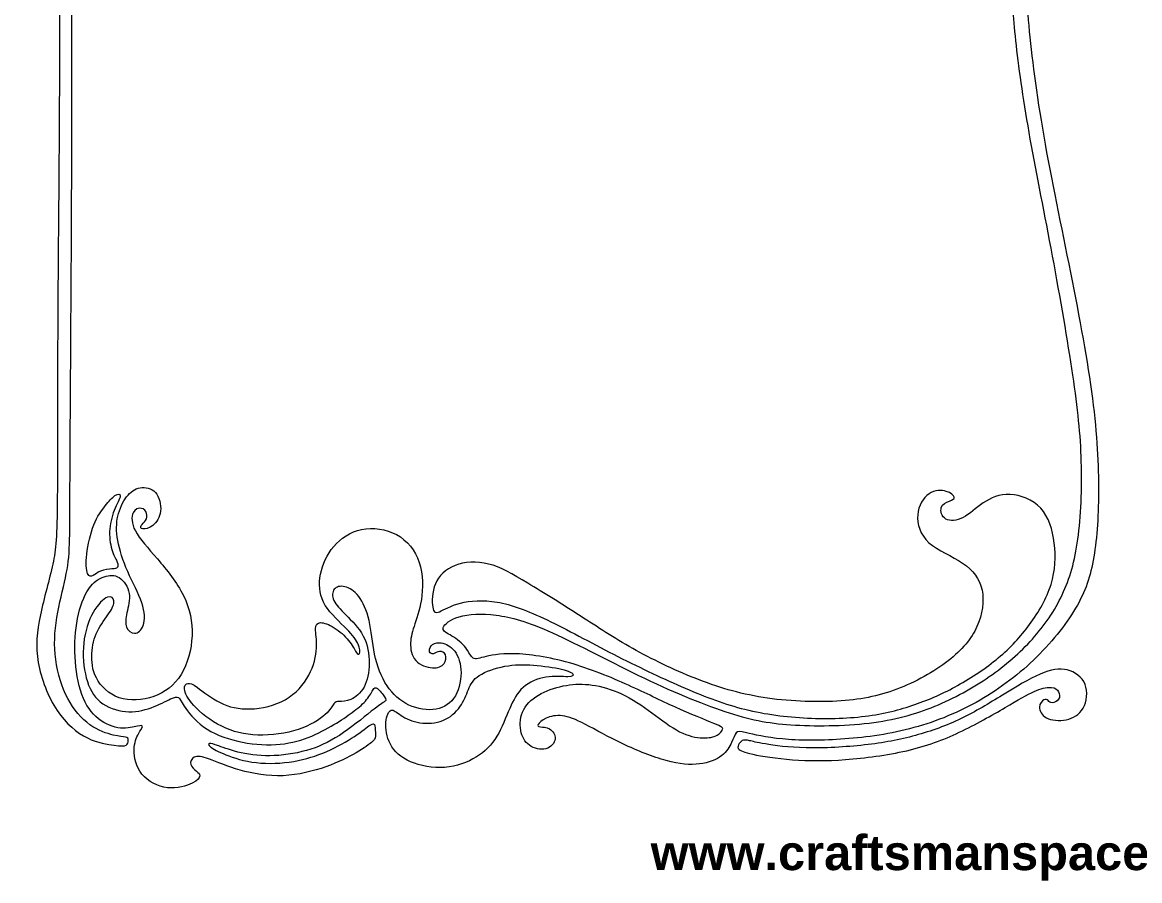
# Model space of a CAD drawing. Header units: millimetres. Extents: x -99 to 91, y -80 to 67.
# Drawn here: x -99.4 to -3.3, y -80.4 to -6.6 of the extents above; entities that cross this region are included whole.
import ezdxf

# ---------------------------------------------------------------- set-up
doc = ezdxf.new("R2010")
doc.units = ezdxf.units.MM
doc.header["$MEASUREMENT"] = 0
doc.layers.add('Layer 1', color=7, linetype='Continuous')

msp = doc.modelspace()

# ---------------------------------------------------------------- linework, layer by layer
at = {"layer": 'Layer 1', "lineweight": 20}
for points, knots in [([(-97.2, 36.878), (-97.321, 41.126), (-97.334, 43.971), (-97.408, 45.823), (-97.408, 45.823), (-97.482, 47.675), (-97.616, 48.534), (-97.979, 49.775), (-97.979, 49.775), (-98.341, 51.017), (-98.931, 52.641), (-99.146, 54.258), (-99.146, 54.258), (-99.361, 55.875), (-99.2, 57.486), (-98.609, 58.875), (-98.609, 58.875), (-98.019, 60.264), (-96.999, 61.431), (-95.845, 62.169), (-95.845, 62.169), (-94.691, 62.907), (-93.402, 63.216), (-92.731, 63.35), (-92.731, 63.35), (-92.06, 63.485), (-92.006, 63.444), (-91.959, 63.31), (-91.959, 63.31), (-91.912, 63.176), (-91.872, 62.948), (-92.013, 62.8), (-92.013, 62.8), (-92.154, 62.652), (-92.476, 62.585), (-93, 62.411), (-93, 62.411), (-93.523, 62.236), (-94.248, 61.955), (-94.992, 61.404), (-94.992, 61.404), (-95.737, 60.854), (-96.502, 60.035), (-96.972, 58.955), (-96.972, 58.955), (-97.442, 57.875), (-97.616, 56.533), (-97.583, 55.338), (-97.583, 55.338), (-97.549, 54.144), (-97.308, 53.097), (-97.059, 52.225), (-97.059, 52.225), (-96.811, 51.352), (-96.556, 50.654), (-96.408, 49.842), (-96.408, 49.842), (-96.261, 49.031), (-96.22, 48.104), (-96.174, 45.816), (-96.174, 45.816), (-96.127, 43.528), (-96.073, 39.878), (-95.898, 33.422), (-95.898, 33.422), (-95.724, 26.967), (-95.429, 17.707), (-95.268, 9.037), (-95.268, 9.037), (-95.107, 0.367), (-95.08, -7.712), (-95.107, -17.006), (-95.107, -17.006), (-95.133, -26.3), (-95.214, -36.808), (-95.248, -42.8), (-95.248, -42.8), (-95.281, -48.793), (-95.268, -50.269), (-95.308, -51.403), (-95.308, -51.403), (-95.348, -52.537), (-95.442, -53.329), (-95.657, -54.329), (-95.657, -54.329), (-95.871, -55.328), (-96.207, -56.536), (-96.402, -57.744), (-96.402, -57.744), (-96.596, -58.952), (-96.65, -60.16), (-96.496, -61.354), (-96.496, -61.354), (-96.341, -62.549), (-95.979, -63.73), (-95.462, -64.703), (-95.462, -64.703), (-94.946, -65.676), (-94.274, -66.441), (-93.563, -66.951), (-93.563, -66.951), (-92.852, -67.461), (-92.1, -67.716), (-91.557, -67.843), (-91.557, -67.843), (-91.013, -67.971), (-90.678, -67.971), (-90.49, -68.018), (-90.49, -68.018), (-90.302, -68.065), (-90.262, -68.159), (-90.255, -68.3), (-90.255, -68.3), (-90.248, -68.44), (-90.275, -68.628), (-90.436, -68.716), (-90.436, -68.716), (-90.597, -68.803), (-90.893, -68.789), (-91.463, -68.722), (-91.463, -68.722), (-92.033, -68.655), (-92.879, -68.534), (-93.771, -68.092), (-93.771, -68.092), (-94.664, -67.649), (-95.603, -66.884), (-96.375, -65.723), (-96.375, -65.723), (-97.146, -64.562), (-97.75, -63.005), (-97.992, -61.603), (-97.992, -61.603), (-98.234, -60.2), (-98.113, -58.952), (-97.811, -57.516), (-97.811, -57.516), (-97.509, -56.08), (-97.026, -54.456), (-96.744, -53.148), (-96.744, -53.148), (-96.462, -51.839), (-96.381, -50.846), (-96.355, -47.39), (-96.355, -47.39), (-96.328, -43.934), (-96.355, -38.016), (-96.308, -30.514), (-96.308, -30.514), (-96.261, -23.012), (-96.14, -13.926), (-96.18, -5.021), (-96.18, -5.021), (-96.22, 3.883), (-96.422, 12.607), (-96.637, 19.794), (-96.637, 19.794), (-96.851, 26.98), (-97.079, 32.63), (-97.2, 36.878)], [0, 0, 0, 0, 0.02439, 0.02439, 0.02439, 0.02439, 0.04878, 0.04878, 0.04878, 0.04878, 0.073171, 0.073171, 0.073171, 0.073171, 0.097561, 0.097561, 0.097561, 0.097561, 0.121951, 0.121951, 0.121951, 0.121951, 0.146341, 0.146341, 0.146341, 0.146341, 0.170732, 0.170732, 0.170732, 0.170732, 0.195122, 0.195122, 0.195122, 0.195122, 0.219512, 0.219512, 0.219512, 0.219512, 0.243902, 0.243902, 0.243902, 0.243902, 0.268293, 0.268293, 0.268293, 0.268293, 0.292683, 0.292683, 0.292683, 0.292683, 0.317073, 0.317073, 0.317073, 0.317073, 0.341463, 0.341463, 0.341463, 0.341463, 0.365854, 0.365854, 0.365854, 0.365854, 0.390244, 0.390244, 0.390244, 0.390244, 0.414634, 0.414634, 0.414634, 0.414634, 0.439024, 0.439024, 0.439024, 0.439024, 0.463415, 0.463415, 0.463415, 0.463415, 0.487805, 0.487805, 0.487805, 0.487805, 0.512195, 0.512195, 0.512195, 0.512195, 0.536585, 0.536585, 0.536585, 0.536585, 0.560976, 0.560976, 0.560976, 0.560976, 0.585366, 0.585366, 0.585366, 0.585366, 0.609756, 0.609756, 0.609756, 0.609756, 0.634146, 0.634146, 0.634146, 0.634146, 0.658537, 0.658537, 0.658537, 0.658537, 0.682927, 0.682927, 0.682927, 0.682927, 0.707317, 0.707317, 0.707317, 0.707317, 0.731707, 0.731707, 0.731707, 0.731707, 0.756098, 0.756098, 0.756098, 0.756098, 0.780488, 0.780488, 0.780488, 0.780488, 0.804878, 0.804878, 0.804878, 0.804878, 0.829268, 0.829268, 0.829268, 0.829268, 0.853659, 0.853659, 0.853659, 0.853659, 0.878049, 0.878049, 0.878049, 0.878049, 0.902439, 0.902439, 0.902439, 0.902439, 0.926829, 0.926829, 0.926829, 0.926829, 0.95122, 0.95122, 0.95122, 0.95122, 1, 1, 1, 1]), ([(-45.257, -65.929), (-46.097, -65.317), (-46.976, -64.726), (-47.854, -64.312), (-47.854, -64.312), (-48.731, -63.898), (-49.607, -63.659), (-50.392, -63.547), (-50.392, -63.547), (-51.177, -63.435), (-51.871, -63.448), (-52.605, -63.572), (-52.605, -63.572), (-53.338, -63.696), (-54.109, -63.931), (-54.769, -64.278), (-54.769, -64.278), (-55.428, -64.626), (-55.975, -65.085), (-56.273, -65.651), (-56.273, -65.651), (-56.572, -66.216), (-56.622, -66.887), (-56.525, -67.439), (-56.525, -67.439), (-56.428, -67.991), (-56.183, -68.424), (-55.779, -68.712), (-55.779, -68.712), (-55.374, -69.001), (-54.811, -69.145), (-54.368, -69.026), (-54.368, -69.026), (-53.925, -68.907), (-53.603, -68.524), (-53.564, -68.169), (-53.564, -68.169), (-53.526, -67.813), (-53.77, -67.484), (-54.049, -67.322), (-54.049, -67.322), (-54.327, -67.159), (-54.64, -67.162), (-54.837, -67.14), (-54.837, -67.14), (-55.035, -67.119), (-55.119, -67.072), (-55.04, -66.934), (-55.04, -66.934), (-54.962, -66.797), (-54.72, -66.568), (-54.351, -66.399), (-54.351, -66.399), (-53.982, -66.229), (-53.485, -66.119), (-52.947, -66.184), (-52.947, -66.184), (-52.408, -66.25), (-51.828, -66.491), (-50.974, -66.931), (-50.974, -66.931), (-50.12, -67.37), (-48.993, -68.008), (-47.751, -68.598), (-47.751, -68.598), (-46.51, -69.189), (-45.154, -69.732), (-44.015, -70.041), (-44.015, -70.041), (-42.876, -70.35), (-41.954, -70.423), (-41.16, -70.325), (-41.16, -70.325), (-40.367, -70.226), (-39.702, -69.954), (-39.254, -69.613), (-39.254, -69.613), (-38.806, -69.273), (-38.575, -68.863), (-38.404, -68.496), (-38.404, -68.496), (-38.233, -68.128), (-38.122, -67.803), (-37.999, -67.65), (-37.999, -67.65), (-37.877, -67.498), (-37.743, -67.518), (-37.136, -67.655), (-37.136, -67.655), (-36.528, -67.793), (-35.448, -68.048), (-34.045, -68.182), (-34.045, -68.182), (-32.643, -68.316), (-30.918, -68.33), (-29.033, -68.206), (-29.033, -68.206), (-27.147, -68.081), (-25.101, -67.82), (-23.111, -67.306), (-23.111, -67.306), (-21.121, -66.793), (-19.189, -66.028), (-17.39, -65.032), (-17.39, -65.032), (-15.592, -64.035), (-13.928, -62.807), (-12.455, -61.398), (-12.455, -61.398), (-10.982, -59.989), (-9.7, -58.398), (-8.845, -56.952), (-8.845, -56.952), (-7.989, -55.506), (-7.56, -54.204), (-7.278, -52.54), (-7.278, -52.54), (-6.996, -50.876), (-6.862, -48.85), (-6.872, -46.514), (-6.872, -46.514), (-6.882, -44.179), (-7.036, -41.535), (-7.476, -38.314), (-7.476, -38.314), (-7.915, -35.093), (-8.64, -31.295), (-9.432, -27.35), (-9.432, -27.35), (-10.224, -23.404), (-11.083, -19.311), (-11.7, -15.687), (-11.7, -15.687), (-12.317, -12.064), (-12.693, -8.91), (-12.915, -6.393), (-12.915, -6.393), (-13.136, -3.877), (-13.203, -1.998), (-13.062, -0.381), (-13.062, -0.381), (-12.921, 1.236), (-12.572, 2.592), (-12.056, 3.571), (-12.056, 3.571), (-11.539, 4.551), (-10.854, 5.155), (-10.204, 5.289), (-10.204, 5.289), (-9.553, 5.423), (-8.935, 5.088), (-8.539, 4.632), (-8.539, 4.632), (-8.144, 4.175), (-7.969, 3.598), (-7.956, 3.008), (-7.956, 3.008), (-7.942, 2.417), (-8.09, 1.813), (-8.331, 1.384), (-8.331, 1.384), (-8.573, 0.954), (-8.909, 0.699), (-9.244, 0.652), (-9.244, 0.652), (-9.579, 0.605), (-9.915, 0.767), (-10.204, 0.941), (-10.204, 0.941), (-10.492, 1.115), (-10.734, 1.303), (-11.069, 1.29), (-11.069, 1.29), (-11.405, 1.276), (-11.834, 1.062), (-12.089, 0.793), (-12.089, 0.793), (-12.344, 0.525), (-12.425, 0.203), (-12.304, 0.015), (-12.304, 0.015), (-12.183, -0.173), (-11.861, -0.227), (-11.64, -0.415), (-11.64, -0.415), (-11.418, -0.602), (-11.297, -0.925), (-11.271, -1.481), (-11.271, -1.481), (-11.244, -2.038), (-11.311, -2.83), (-11.049, -3.689), (-11.049, -3.689), (-10.787, -4.548), (-10.197, -5.474), (-9.445, -5.796), (-9.445, -5.796), (-8.694, -6.118), (-7.781, -5.836), (-7.023, -5.051), (-7.023, -5.051), (-6.265, -4.266), (-5.661, -2.978), (-5.453, -1.334), (-5.453, -1.334), (-5.245, 0.31), (-5.433, 2.31), (-5.969, 3.759), (-5.969, 3.759), (-6.506, 5.209), (-7.392, 6.108), (-8.284, 6.524), (-8.284, 6.524), (-9.177, 6.94), (-10.076, 6.873), (-10.841, 6.497), (-10.841, 6.497), (-11.606, 6.121), (-12.237, 5.437), (-12.747, 4.564), (-12.747, 4.564), (-13.257, 3.692), (-13.646, 2.632), (-13.901, 1.364), (-13.901, 1.364), (-14.156, 0.095), (-14.277, -1.381), (-14.29, -2.911), (-14.29, -2.911), (-14.304, -4.441), (-14.21, -6.024), (-13.975, -8.172), (-13.975, -8.172), (-13.74, -10.319), (-13.364, -13.03), (-12.834, -16.063), (-12.834, -16.063), (-12.304, -19.096), (-11.619, -22.451), (-10.948, -26.014), (-10.948, -26.014), (-10.277, -29.578), (-9.62, -33.349), (-9.164, -36.348), (-9.164, -36.348), (-8.707, -39.348), (-8.452, -41.576), (-8.365, -43.904), (-8.365, -43.904), (-8.278, -46.233), (-8.358, -48.662), (-8.6, -50.635), (-8.6, -50.635), (-8.841, -52.607), (-9.244, -54.124), (-9.868, -55.52), (-9.868, -55.52), (-10.492, -56.915), (-11.338, -58.19), (-12.364, -59.371), (-12.364, -59.371), (-13.391, -60.552), (-14.599, -61.64), (-15.995, -62.633), (-15.995, -62.633), (-17.39, -63.626), (-18.974, -64.525), (-20.638, -65.236), (-20.638, -65.236), (-22.302, -65.947), (-24.047, -66.471), (-26.187, -66.759), (-26.187, -66.759), (-28.328, -67.048), (-30.865, -67.102), (-32.925, -66.988), (-32.925, -66.988), (-34.985, -66.874), (-36.568, -66.592), (-38.608, -65.941), (-38.608, -65.941), (-40.648, -65.29), (-43.145, -64.27), (-45.882, -62.961), (-45.882, -62.961), (-48.62, -61.653), (-51.6, -60.056), (-53.787, -59.069), (-53.787, -59.069), (-55.975, -58.083), (-57.37, -57.707), (-58.632, -57.546), (-58.632, -57.546), (-59.893, -57.385), (-61.021, -57.439), (-61.819, -57.674), (-61.819, -57.674), (-62.618, -57.909), (-63.088, -58.325), (-63.181, -58.6), (-63.181, -58.6), (-63.275, -58.875), (-62.994, -59.009), (-62.598, -59.244), (-62.598, -59.244), (-62.202, -59.479), (-61.692, -59.814), (-61.363, -60.197), (-61.363, -60.197), (-61.034, -60.579), (-60.887, -61.009), (-60.685, -61.183), (-60.685, -61.183), (-60.484, -61.358), (-60.229, -61.277), (-59.706, -61.143), (-59.706, -61.143), (-59.182, -61.009), (-58.39, -60.821), (-57.122, -60.854), (-57.122, -60.854), (-55.854, -60.888), (-54.109, -61.143), (-52.344, -61.639), (-52.344, -61.639), (-50.58, -62.136), (-48.795, -62.874), (-47.278, -63.559), (-47.278, -63.559), (-45.762, -64.243), (-44.513, -64.874), (-43.232, -65.451), (-43.232, -65.451), (-41.95, -66.028), (-40.635, -66.551), (-39.932, -66.845), (-39.932, -66.845), (-39.229, -67.139), (-39.138, -67.202), (-39.174, -67.342), (-39.174, -67.342), (-39.209, -67.481), (-39.37, -67.696), (-39.655, -67.853), (-39.655, -67.853), (-39.94, -68.011), (-40.35, -68.112), (-40.897, -68.095), (-40.897, -68.095), (-41.443, -68.078), (-42.128, -67.944), (-42.871, -67.56), (-42.871, -67.56), (-43.614, -67.176), (-44.416, -66.541), (-45.257, -65.929)], [0, 0, 0, 0, 0.011111, 0.011111, 0.011111, 0.011111, 0.022222, 0.022222, 0.022222, 0.022222, 0.033333, 0.033333, 0.033333, 0.033333, 0.044444, 0.044444, 0.044444, 0.044444, 0.055556, 0.055556, 0.055556, 0.055556, 0.066667, 0.066667, 0.066667, 0.066667, 0.077778, 0.077778, 0.077778, 0.077778, 0.088889, 0.088889, 0.088889, 0.088889, 0.1, 0.1, 0.1, 0.1, 0.111111, 0.111111, 0.111111, 0.111111, 0.122222, 0.122222, 0.122222, 0.122222, 0.133333, 0.133333, 0.133333, 0.133333, 0.144444, 0.144444, 0.144444, 0.144444, 0.155556, 0.155556, 0.155556, 0.155556, 0.166667, 0.166667, 0.166667, 0.166667, 0.177778, 0.177778, 0.177778, 0.177778, 0.188889, 0.188889, 0.188889, 0.188889, 0.2, 0.2, 0.2, 0.2, 0.211111, 0.211111, 0.211111, 0.211111, 0.222222, 0.222222, 0.222222, 0.222222, 0.233333, 0.233333, 0.233333, 0.233333, 0.244444, 0.244444, 0.244444, 0.244444, 0.255556, 0.255556, 0.255556, 0.255556, 0.266667, 0.266667, 0.266667, 0.266667, 0.277778, 0.277778, 0.277778, 0.277778, 0.288889, 0.288889, 0.288889, 0.288889, 0.3, 0.3, 0.3, 0.3, 0.311111, 0.311111, 0.311111, 0.311111, 0.322222, 0.322222, 0.322222, 0.322222, 0.333333, 0.333333, 0.333333, 0.333333, 0.344444, 0.344444, 0.344444, 0.344444, 0.355556, 0.355556, 0.355556, 0.355556, 0.366667, 0.366667, 0.366667, 0.366667, 0.377778, 0.377778, 0.377778, 0.377778, 0.388889, 0.388889, 0.388889, 0.388889, 0.4, 0.4, 0.4, 0.4, 0.411111, 0.411111, 0.411111, 0.411111, 0.422222, 0.422222, 0.422222, 0.422222, 0.433333, 0.433333, 0.433333, 0.433333, 0.444444, 0.444444, 0.444444, 0.444444, 0.455556, 0.455556, 0.455556, 0.455556, 0.466667, 0.466667, 0.466667, 0.466667, 0.477778, 0.477778, 0.477778, 0.477778, 0.488889, 0.488889, 0.488889, 0.488889, 0.5, 0.5, 0.5, 0.5, 0.511111, 0.511111, 0.511111, 0.511111, 0.522222, 0.522222, 0.522222, 0.522222, 0.533333, 0.533333, 0.533333, 0.533333, 0.544444, 0.544444, 0.544444, 0.544444, 0.555556, 0.555556, 0.555556, 0.555556, 0.566667, 0.566667, 0.566667, 0.566667, 0.577778, 0.577778, 0.577778, 0.577778, 0.588889, 0.588889, 0.588889, 0.588889, 0.6, 0.6, 0.6, 0.6, 0.611111, 0.611111, 0.611111, 0.611111, 0.622222, 0.622222, 0.622222, 0.622222, 0.633333, 0.633333, 0.633333, 0.633333, 0.644444, 0.644444, 0.644444, 0.644444, 0.655556, 0.655556, 0.655556, 0.655556, 0.666667, 0.666667, 0.666667, 0.666667, 0.677778, 0.677778, 0.677778, 0.677778, 0.688889, 0.688889, 0.688889, 0.688889, 0.7, 0.7, 0.7, 0.7, 0.711111, 0.711111, 0.711111, 0.711111, 0.722222, 0.722222, 0.722222, 0.722222, 0.733333, 0.733333, 0.733333, 0.733333, 0.744444, 0.744444, 0.744444, 0.744444, 0.755556, 0.755556, 0.755556, 0.755556, 0.766667, 0.766667, 0.766667, 0.766667, 0.777778, 0.777778, 0.777778, 0.777778, 0.788889, 0.788889, 0.788889, 0.788889, 0.8, 0.8, 0.8, 0.8, 0.811111, 0.811111, 0.811111, 0.811111, 0.822222, 0.822222, 0.822222, 0.822222, 0.833333, 0.833333, 0.833333, 0.833333, 0.844444, 0.844444, 0.844444, 0.844444, 0.855556, 0.855556, 0.855556, 0.855556, 0.866667, 0.866667, 0.866667, 0.866667, 0.877778, 0.877778, 0.877778, 0.877778, 0.888889, 0.888889, 0.888889, 0.888889, 0.9, 0.9, 0.9, 0.9, 0.911111, 0.911111, 0.911111, 0.911111, 0.922222, 0.922222, 0.922222, 0.922222, 0.933333, 0.933333, 0.933333, 0.933333, 0.944444, 0.944444, 0.944444, 0.944444, 0.955556, 0.955556, 0.955556, 0.955556, 0.966667, 0.966667, 0.966667, 0.966667, 0.977778, 0.977778, 0.977778, 0.977778, 1, 1, 1, 1]), ([(-72.587, -66.95), (-73.211, -67.326), (-73.956, -67.729), (-74.791, -68.048), (-74.791, -68.048), (-75.626, -68.366), (-76.552, -68.601), (-77.586, -68.665), (-77.586, -68.665), (-78.619, -68.729), (-79.76, -68.621), (-80.854, -68.366), (-80.854, -68.366), (-81.948, -68.111), (-82.994, -67.709), (-83.79, -67.138), (-83.79, -67.138), (-84.585, -66.568), (-85.128, -65.83), (-85.44, -65.363), (-85.44, -65.363), (-85.752, -64.897), (-85.833, -64.702), (-85.954, -64.619), (-85.954, -64.619), (-86.074, -64.535), (-86.236, -64.562), (-86.621, -64.739), (-86.621, -64.739), (-87.007, -64.917), (-87.618, -65.246), (-88.296, -65.491), (-88.296, -65.491), (-88.973, -65.736), (-89.718, -65.897), (-90.493, -65.83), (-90.493, -65.83), (-91.268, -65.763), (-92.074, -65.467), (-92.664, -64.978), (-92.664, -64.978), (-93.255, -64.488), (-93.63, -63.803), (-93.865, -62.921), (-93.865, -62.921), (-94.1, -62.039), (-94.194, -60.958), (-94.087, -59.948), (-94.087, -59.948), (-93.979, -58.938), (-93.671, -57.999), (-93.271, -57.298), (-93.271, -57.298), (-92.872, -56.596), (-92.382, -56.133), (-92.043, -55.999), (-92.043, -55.999), (-91.705, -55.865), (-91.517, -56.06), (-91.493, -56.321), (-91.493, -56.321), (-91.47, -56.583), (-91.61, -56.912), (-91.899, -57.348), (-91.899, -57.348), (-92.188, -57.784), (-92.624, -58.328), (-92.912, -58.918), (-92.912, -58.918), (-93.201, -59.509), (-93.342, -60.146), (-93.382, -60.827), (-93.382, -60.827), (-93.422, -61.508), (-93.362, -62.233), (-92.993, -62.938), (-92.993, -62.938), (-92.624, -63.642), (-91.946, -64.327), (-91.047, -64.635), (-91.047, -64.635), (-90.148, -64.944), (-89.027, -64.877), (-88.061, -64.531), (-88.061, -64.531), (-87.095, -64.186), (-86.282, -63.562), (-85.715, -62.639), (-85.715, -62.639), (-85.148, -61.716), (-84.826, -60.495), (-84.779, -59.311), (-84.779, -59.311), (-84.732, -58.126), (-84.961, -56.979), (-85.514, -55.858), (-85.514, -55.858), (-86.068, -54.738), (-86.947, -53.644), (-87.752, -52.704), (-87.752, -52.704), (-88.557, -51.765), (-89.289, -50.98), (-89.648, -50.305), (-89.648, -50.305), (-90.007, -49.631), (-89.993, -49.067), (-89.832, -48.739), (-89.832, -48.739), (-89.671, -48.41), (-89.363, -48.316), (-89.131, -48.359), (-89.131, -48.359), (-88.9, -48.403), (-88.745, -48.584), (-88.685, -48.789), (-88.685, -48.789), (-88.624, -48.993), (-88.658, -49.222), (-88.769, -49.399), (-88.769, -49.399), (-88.879, -49.577), (-89.067, -49.705), (-89.148, -49.836), (-89.148, -49.836), (-89.228, -49.967), (-89.201, -50.101), (-89.01, -50.131), (-89.01, -50.131), (-88.819, -50.161), (-88.463, -50.087), (-88.145, -49.832), (-88.145, -49.832), (-87.826, -49.577), (-87.544, -49.141), (-87.484, -48.591), (-87.484, -48.591), (-87.423, -48.041), (-87.584, -47.376), (-87.927, -46.994), (-87.927, -46.994), (-88.269, -46.611), (-88.792, -46.511), (-89.242, -46.595), (-89.242, -46.595), (-89.691, -46.678), (-90.067, -46.947), (-90.396, -47.376), (-90.396, -47.376), (-90.725, -47.806), (-91.007, -48.396), (-91.151, -49.024), (-91.151, -49.024), (-91.295, -49.651), (-91.302, -50.316), (-91.158, -51.117), (-91.158, -51.117), (-91.013, -51.919), (-90.718, -52.859), (-90.305, -53.795), (-90.305, -53.795), (-89.893, -54.731), (-89.363, -55.664), (-89.094, -56.472), (-89.094, -56.472), (-88.826, -57.281), (-88.819, -57.965), (-88.97, -58.418), (-88.97, -58.418), (-89.121, -58.871), (-89.43, -59.093), (-89.722, -59.096), (-89.722, -59.096), (-90.013, -59.099), (-90.289, -58.885), (-90.406, -58.569), (-90.406, -58.569), (-90.523, -58.254), (-90.483, -57.838), (-90.376, -57.331), (-90.376, -57.331), (-90.268, -56.825), (-90.094, -56.227), (-90.188, -55.664), (-90.188, -55.664), (-90.282, -55.1), (-90.644, -54.57), (-91.043, -54.315), (-91.043, -54.315), (-91.443, -54.06), (-91.879, -54.08), (-92.332, -54.234), (-92.332, -54.234), (-92.785, -54.389), (-93.255, -54.677), (-93.661, -55.284), (-93.661, -55.284), (-94.067, -55.892), (-94.409, -56.818), (-94.613, -57.838), (-94.613, -57.838), (-94.818, -58.858), (-94.885, -59.972), (-94.828, -61.112), (-94.828, -61.112), (-94.771, -62.253), (-94.59, -63.421), (-94.251, -64.35), (-94.251, -64.35), (-93.912, -65.28), (-93.416, -65.971), (-92.822, -66.447), (-92.822, -66.447), (-92.228, -66.924), (-91.537, -67.185), (-90.926, -67.239), (-90.926, -67.239), (-90.315, -67.293), (-89.785, -67.138), (-89.463, -67.071), (-89.463, -67.071), (-89.141, -67.004), (-89.027, -67.024), (-89.044, -67.128), (-89.044, -67.128), (-89.061, -67.232), (-89.208, -67.42), (-89.379, -67.736), (-89.379, -67.736), (-89.55, -68.051), (-89.745, -68.494), (-89.755, -69.125), (-89.755, -69.125), (-89.765, -69.755), (-89.591, -70.574), (-89.081, -71.205), (-89.081, -71.205), (-88.571, -71.836), (-87.725, -72.278), (-86.893, -72.372), (-86.893, -72.372), (-86.061, -72.466), (-85.242, -72.211), (-84.759, -71.973), (-84.759, -71.973), (-84.276, -71.735), (-84.128, -71.513), (-84.112, -71.352), (-84.112, -71.352), (-84.095, -71.191), (-84.209, -71.091), (-84.39, -70.946), (-84.39, -70.946), (-84.571, -70.802), (-84.82, -70.614), (-84.887, -70.379), (-84.887, -70.379), (-84.954, -70.145), (-84.84, -69.863), (-84.585, -69.745), (-84.585, -69.745), (-84.33, -69.628), (-83.934, -69.675), (-83.29, -69.903), (-83.29, -69.903), (-82.645, -70.131), (-81.753, -70.54), (-80.653, -70.856), (-80.653, -70.856), (-79.552, -71.171), (-78.243, -71.393), (-76.942, -71.336), (-76.942, -71.336), (-75.64, -71.279), (-74.345, -70.943), (-73.275, -70.564), (-73.275, -70.564), (-72.204, -70.185), (-71.359, -69.762), (-70.681, -69.37), (-70.681, -69.37), (-70.003, -68.977), (-69.493, -68.615), (-69.245, -68.376), (-69.245, -68.376), (-68.997, -68.138), (-69.01, -68.024), (-69.017, -67.803), (-69.017, -67.803), (-69.023, -67.581), (-69.023, -67.252), (-69.067, -67.061), (-69.067, -67.061), (-69.111, -66.87), (-69.198, -66.816), (-69.463, -66.981), (-69.463, -66.981), (-69.728, -67.145), (-70.171, -67.528), (-70.818, -67.957), (-70.818, -67.957), (-71.466, -68.386), (-72.318, -68.863), (-73.201, -69.249), (-73.201, -69.249), (-74.083, -69.635), (-74.996, -69.93), (-76.029, -70.104), (-76.029, -70.104), (-77.062, -70.279), (-78.217, -70.333), (-79.25, -70.215), (-79.25, -70.215), (-80.283, -70.098), (-81.196, -69.809), (-81.867, -69.541), (-81.867, -69.541), (-82.538, -69.272), (-82.968, -69.024), (-83.182, -68.849), (-83.182, -68.849), (-83.397, -68.675), (-83.397, -68.574), (-83.28, -68.561), (-83.28, -68.561), (-83.162, -68.547), (-82.927, -68.621), (-82.478, -68.782), (-82.478, -68.782), (-82.028, -68.943), (-81.364, -69.192), (-80.545, -69.37), (-80.545, -69.37), (-79.726, -69.547), (-78.753, -69.655), (-77.71, -69.611), (-77.71, -69.611), (-76.667, -69.568), (-75.553, -69.373), (-74.566, -69.054), (-74.566, -69.054), (-73.58, -68.735), (-72.721, -68.293), (-71.761, -67.632), (-71.761, -67.632), (-70.802, -66.971), (-69.741, -66.091), (-69.114, -65.605), (-69.114, -65.605), (-68.487, -65.119), (-68.292, -65.024), (-68.191, -64.941), (-68.191, -64.941), (-68.091, -64.857), (-68.084, -64.783), (-68.228, -64.565), (-68.228, -64.565), (-68.372, -64.347), (-68.668, -63.984), (-68.849, -63.84), (-68.849, -63.84), (-69.03, -63.696), (-69.097, -63.77), (-69.235, -63.991), (-69.235, -63.991), (-69.372, -64.213), (-69.58, -64.582), (-69.879, -64.921), (-69.879, -64.921), (-70.178, -65.259), (-70.567, -65.568), (-71.013, -65.897), (-71.013, -65.897), (-71.459, -66.226), (-71.963, -66.575), (-72.587, -66.95)], [0, 0, 0, 0, 0.010526, 0.010526, 0.010526, 0.010526, 0.021053, 0.021053, 0.021053, 0.021053, 0.031579, 0.031579, 0.031579, 0.031579, 0.042105, 0.042105, 0.042105, 0.042105, 0.052632, 0.052632, 0.052632, 0.052632, 0.063158, 0.063158, 0.063158, 0.063158, 0.073684, 0.073684, 0.073684, 0.073684, 0.084211, 0.084211, 0.084211, 0.084211, 0.094737, 0.094737, 0.094737, 0.094737, 0.105263, 0.105263, 0.105263, 0.105263, 0.115789, 0.115789, 0.115789, 0.115789, 0.126316, 0.126316, 0.126316, 0.126316, 0.136842, 0.136842, 0.136842, 0.136842, 0.147368, 0.147368, 0.147368, 0.147368, 0.157895, 0.157895, 0.157895, 0.157895, 0.168421, 0.168421, 0.168421, 0.168421, 0.178947, 0.178947, 0.178947, 0.178947, 0.189474, 0.189474, 0.189474, 0.189474, 0.2, 0.2, 0.2, 0.2, 0.210526, 0.210526, 0.210526, 0.210526, 0.221053, 0.221053, 0.221053, 0.221053, 0.231579, 0.231579, 0.231579, 0.231579, 0.242105, 0.242105, 0.242105, 0.242105, 0.252632, 0.252632, 0.252632, 0.252632, 0.263158, 0.263158, 0.263158, 0.263158, 0.273684, 0.273684, 0.273684, 0.273684, 0.284211, 0.284211, 0.284211, 0.284211, 0.294737, 0.294737, 0.294737, 0.294737, 0.305263, 0.305263, 0.305263, 0.305263, 0.315789, 0.315789, 0.315789, 0.315789, 0.326316, 0.326316, 0.326316, 0.326316, 0.336842, 0.336842, 0.336842, 0.336842, 0.347368, 0.347368, 0.347368, 0.347368, 0.357895, 0.357895, 0.357895, 0.357895, 0.368421, 0.368421, 0.368421, 0.368421, 0.378947, 0.378947, 0.378947, 0.378947, 0.389474, 0.389474, 0.389474, 0.389474, 0.4, 0.4, 0.4, 0.4, 0.410526, 0.410526, 0.410526, 0.410526, 0.421053, 0.421053, 0.421053, 0.421053, 0.431579, 0.431579, 0.431579, 0.431579, 0.442105, 0.442105, 0.442105, 0.442105, 0.452632, 0.452632, 0.452632, 0.452632, 0.463158, 0.463158, 0.463158, 0.463158, 0.473684, 0.473684, 0.473684, 0.473684, 0.484211, 0.484211, 0.484211, 0.484211, 0.494737, 0.494737, 0.494737, 0.494737, 0.505263, 0.505263, 0.505263, 0.505263, 0.515789, 0.515789, 0.515789, 0.515789, 0.526316, 0.526316, 0.526316, 0.526316, 0.536842, 0.536842, 0.536842, 0.536842, 0.547368, 0.547368, 0.547368, 0.547368, 0.557895, 0.557895, 0.557895, 0.557895, 0.568421, 0.568421, 0.568421, 0.568421, 0.578947, 0.578947, 0.578947, 0.578947, 0.589474, 0.589474, 0.589474, 0.589474, 0.6, 0.6, 0.6, 0.6, 0.610526, 0.610526, 0.610526, 0.610526, 0.621053, 0.621053, 0.621053, 0.621053, 0.631579, 0.631579, 0.631579, 0.631579, 0.642105, 0.642105, 0.642105, 0.642105, 0.652632, 0.652632, 0.652632, 0.652632, 0.663158, 0.663158, 0.663158, 0.663158, 0.673684, 0.673684, 0.673684, 0.673684, 0.684211, 0.684211, 0.684211, 0.684211, 0.694737, 0.694737, 0.694737, 0.694737, 0.705263, 0.705263, 0.705263, 0.705263, 0.715789, 0.715789, 0.715789, 0.715789, 0.726316, 0.726316, 0.726316, 0.726316, 0.736842, 0.736842, 0.736842, 0.736842, 0.747368, 0.747368, 0.747368, 0.747368, 0.757895, 0.757895, 0.757895, 0.757895, 0.768421, 0.768421, 0.768421, 0.768421, 0.778947, 0.778947, 0.778947, 0.778947, 0.789474, 0.789474, 0.789474, 0.789474, 0.8, 0.8, 0.8, 0.8, 0.810526, 0.810526, 0.810526, 0.810526, 0.821053, 0.821053, 0.821053, 0.821053, 0.831579, 0.831579, 0.831579, 0.831579, 0.842105, 0.842105, 0.842105, 0.842105, 0.852632, 0.852632, 0.852632, 0.852632, 0.863158, 0.863158, 0.863158, 0.863158, 0.873684, 0.873684, 0.873684, 0.873684, 0.884211, 0.884211, 0.884211, 0.884211, 0.894737, 0.894737, 0.894737, 0.894737, 0.905263, 0.905263, 0.905263, 0.905263, 0.915789, 0.915789, 0.915789, 0.915789, 0.926316, 0.926316, 0.926316, 0.926316, 0.936842, 0.936842, 0.936842, 0.936842, 0.947368, 0.947368, 0.947368, 0.947368, 0.957895, 0.957895, 0.957895, 0.957895, 0.968421, 0.968421, 0.968421, 0.968421, 0.978947, 0.978947, 0.978947, 0.978947, 1, 1, 1, 1]), ([(-46.908, -60.401), (-45.283, -61.314), (-43.404, -62.227), (-41.532, -62.968), (-41.532, -62.968), (-39.659, -63.71), (-37.794, -64.28), (-35.707, -64.612), (-35.707, -64.612), (-33.62, -64.944), (-31.312, -65.038), (-29.362, -64.931), (-29.362, -64.931), (-27.413, -64.823), (-25.823, -64.515), (-24.219, -63.908), (-24.219, -63.908), (-22.615, -63.3), (-20.998, -62.394), (-19.793, -61.462), (-19.793, -61.462), (-18.589, -60.529), (-17.797, -59.569), (-17.321, -58.519), (-17.321, -58.519), (-16.844, -57.469), (-16.683, -56.328), (-16.884, -55.379), (-16.884, -55.379), (-17.086, -54.429), (-17.649, -53.671), (-18.549, -53.064), (-18.549, -53.064), (-19.448, -52.456), (-20.683, -52), (-21.441, -51.312), (-21.441, -51.312), (-22.199, -50.624), (-22.481, -49.705), (-22.414, -48.91), (-22.414, -48.91), (-22.347, -48.115), (-21.931, -47.444), (-21.434, -47.112), (-21.434, -47.112), (-20.938, -46.779), (-20.36, -46.786), (-19.951, -46.904), (-19.951, -46.904), (-19.542, -47.021), (-19.3, -47.249), (-19.273, -47.4), (-19.273, -47.4), (-19.247, -47.551), (-19.434, -47.625), (-19.693, -47.736), (-19.693, -47.736), (-19.951, -47.846), (-20.28, -47.994), (-20.381, -48.299), (-20.381, -48.299), (-20.481, -48.605), (-20.354, -49.068), (-19.998, -49.276), (-19.998, -49.276), (-19.642, -49.484), (-19.059, -49.437), (-18.505, -49.145), (-18.505, -49.145), (-17.951, -48.853), (-17.428, -48.316), (-16.784, -47.887), (-16.784, -47.887), (-16.14, -47.457), (-15.375, -47.135), (-14.472, -47.172), (-14.472, -47.172), (-13.57, -47.209), (-12.529, -47.605), (-11.842, -48.35), (-11.842, -48.35), (-11.154, -49.094), (-10.818, -50.188), (-10.674, -51.339), (-10.674, -51.339), (-10.53, -52.49), (-10.577, -53.698), (-10.949, -54.896), (-10.949, -54.896), (-11.322, -56.093), (-12.02, -57.281), (-12.798, -58.341), (-12.798, -58.341), (-13.576, -59.402), (-14.435, -60.334), (-15.482, -61.21), (-15.482, -61.21), (-16.529, -62.086), (-17.764, -62.904), (-18.978, -63.579), (-18.978, -63.579), (-20.193, -64.253), (-21.387, -64.783), (-22.669, -65.226), (-22.669, -65.226), (-23.95, -65.669), (-25.319, -66.025), (-26.93, -66.226), (-26.93, -66.226), (-28.54, -66.427), (-30.392, -66.474), (-32.224, -66.367), (-32.224, -66.367), (-34.056, -66.26), (-35.868, -65.998), (-37.582, -65.548), (-37.582, -65.548), (-39.297, -65.099), (-40.914, -64.461), (-42.726, -63.669), (-42.726, -63.669), (-44.538, -62.878), (-46.544, -61.931), (-48.554, -60.901), (-48.554, -60.901), (-50.564, -59.871), (-52.577, -58.757), (-54.268, -57.949), (-54.268, -57.949), (-55.959, -57.14), (-57.328, -56.637), (-58.556, -56.422), (-58.556, -56.422), (-59.784, -56.207), (-60.871, -56.281), (-61.709, -56.503), (-61.709, -56.503), (-62.548, -56.724), (-63.139, -57.093), (-63.508, -57.241), (-63.508, -57.241), (-63.877, -57.388), (-64.025, -57.315), (-64.095, -56.855), (-64.095, -56.855), (-64.165, -56.395), (-64.159, -55.55), (-63.864, -54.849), (-63.864, -54.849), (-63.568, -54.147), (-62.984, -53.59), (-62.173, -53.275), (-62.173, -53.275), (-61.361, -52.96), (-60.32, -52.886), (-59.29, -53.144), (-59.29, -53.144), (-58.26, -53.403), (-57.24, -53.993), (-55.906, -54.801), (-55.906, -54.801), (-54.572, -55.609), (-52.923, -56.635), (-51.414, -57.604), (-51.414, -57.604), (-49.904, -58.574), (-48.533, -59.488), (-46.908, -60.401)], [0, 0, 0, 0, 0.023256, 0.023256, 0.023256, 0.023256, 0.046512, 0.046512, 0.046512, 0.046512, 0.069767, 0.069767, 0.069767, 0.069767, 0.093023, 0.093023, 0.093023, 0.093023, 0.116279, 0.116279, 0.116279, 0.116279, 0.139535, 0.139535, 0.139535, 0.139535, 0.162791, 0.162791, 0.162791, 0.162791, 0.186047, 0.186047, 0.186047, 0.186047, 0.209302, 0.209302, 0.209302, 0.209302, 0.232558, 0.232558, 0.232558, 0.232558, 0.255814, 0.255814, 0.255814, 0.255814, 0.27907, 0.27907, 0.27907, 0.27907, 0.302326, 0.302326, 0.302326, 0.302326, 0.325581, 0.325581, 0.325581, 0.325581, 0.348837, 0.348837, 0.348837, 0.348837, 0.372093, 0.372093, 0.372093, 0.372093, 0.395349, 0.395349, 0.395349, 0.395349, 0.418605, 0.418605, 0.418605, 0.418605, 0.44186, 0.44186, 0.44186, 0.44186, 0.465116, 0.465116, 0.465116, 0.465116, 0.488372, 0.488372, 0.488372, 0.488372, 0.511628, 0.511628, 0.511628, 0.511628, 0.534884, 0.534884, 0.534884, 0.534884, 0.55814, 0.55814, 0.55814, 0.55814, 0.581395, 0.581395, 0.581395, 0.581395, 0.604651, 0.604651, 0.604651, 0.604651, 0.627907, 0.627907, 0.627907, 0.627907, 0.651163, 0.651163, 0.651163, 0.651163, 0.674419, 0.674419, 0.674419, 0.674419, 0.697674, 0.697674, 0.697674, 0.697674, 0.72093, 0.72093, 0.72093, 0.72093, 0.744186, 0.744186, 0.744186, 0.744186, 0.767442, 0.767442, 0.767442, 0.767442, 0.790698, 0.790698, 0.790698, 0.790698, 0.813953, 0.813953, 0.813953, 0.813953, 0.837209, 0.837209, 0.837209, 0.837209, 0.860465, 0.860465, 0.860465, 0.860465, 0.883721, 0.883721, 0.883721, 0.883721, 0.906977, 0.906977, 0.906977, 0.906977, 0.930233, 0.930233, 0.930233, 0.930233, 0.953488, 0.953488, 0.953488, 0.953488, 1, 1, 1, 1]), ([(-92.241, -48.148), (-92.556, -48.551), (-92.919, -49.041), (-93.214, -49.779), (-93.214, -49.779), (-93.509, -50.517), (-93.737, -51.504), (-93.828, -52.292), (-93.828, -52.292), (-93.918, -53.081), (-93.871, -53.671), (-93.754, -53.96), (-93.754, -53.96), (-93.637, -54.248), (-93.449, -54.235), (-93.271, -54.137), (-93.271, -54.137), (-93.093, -54.04), (-92.925, -53.859), (-92.633, -53.745), (-92.633, -53.745), (-92.342, -53.631), (-91.925, -53.584), (-91.657, -53.56), (-91.657, -53.56), (-91.389, -53.537), (-91.268, -53.537), (-91.201, -53.453), (-91.201, -53.453), (-91.134, -53.369), (-91.12, -53.201), (-91.204, -52.99), (-91.204, -52.99), (-91.288, -52.779), (-91.469, -52.524), (-91.617, -52.077), (-91.617, -52.077), (-91.764, -51.631), (-91.879, -50.994), (-91.858, -50.359), (-91.858, -50.359), (-91.838, -49.725), (-91.684, -49.095), (-91.466, -48.544), (-91.466, -48.544), (-91.248, -47.994), (-90.966, -47.524), (-90.942, -47.3), (-90.942, -47.3), (-90.919, -47.075), (-91.154, -47.095), (-91.405, -47.263), (-91.405, -47.263), (-91.657, -47.43), (-91.926, -47.746), (-92.241, -48.148)], [0, 0, 0, 0, 0.066667, 0.066667, 0.066667, 0.066667, 0.133333, 0.133333, 0.133333, 0.133333, 0.2, 0.2, 0.2, 0.2, 0.266667, 0.266667, 0.266667, 0.266667, 0.333333, 0.333333, 0.333333, 0.333333, 0.4, 0.4, 0.4, 0.4, 0.466667, 0.466667, 0.466667, 0.466667, 0.533333, 0.533333, 0.533333, 0.533333, 0.6, 0.6, 0.6, 0.6, 0.666667, 0.666667, 0.666667, 0.666667, 0.733333, 0.733333, 0.733333, 0.733333, 0.8, 0.8, 0.8, 0.8, 0.866667, 0.866667, 0.866667, 0.866667, 1, 1, 1, 1]), ([(-65.618, -58.274), (-65.407, -57.637), (-65.132, -56.845), (-65.021, -55.838), (-65.021, -55.838), (-64.91, -54.832), (-64.964, -53.611), (-65.387, -52.617), (-65.387, -52.617), (-65.81, -51.624), (-66.601, -50.859), (-67.554, -50.45), (-67.554, -50.45), (-68.507, -50.041), (-69.621, -49.987), (-70.56, -50.269), (-70.56, -50.269), (-71.5, -50.551), (-72.265, -51.168), (-72.808, -51.906), (-72.808, -51.906), (-73.352, -52.644), (-73.674, -53.503), (-73.781, -54.329), (-73.781, -54.329), (-73.889, -55.154), (-73.781, -55.946), (-73.322, -56.697), (-73.322, -56.697), (-72.862, -57.449), (-72.05, -58.16), (-71.497, -58.721), (-71.497, -58.721), (-70.943, -59.281), (-70.648, -59.69), (-70.497, -60.046), (-70.497, -60.046), (-70.346, -60.401), (-70.339, -60.703), (-70.386, -60.834), (-70.386, -60.834), (-70.433, -60.965), (-70.534, -60.925), (-70.675, -60.713), (-70.675, -60.713), (-70.815, -60.502), (-70.997, -60.12), (-71.319, -59.72), (-71.319, -59.72), (-71.641, -59.321), (-72.104, -58.905), (-72.557, -58.62), (-72.557, -58.62), (-73.01, -58.335), (-73.453, -58.18), (-73.738, -58.184), (-73.738, -58.184), (-74.023, -58.187), (-74.151, -58.348), (-74.157, -58.714), (-74.157, -58.714), (-74.164, -59.079), (-74.05, -59.65), (-74.083, -60.351), (-74.083, -60.351), (-74.117, -61.052), (-74.298, -61.884), (-74.734, -62.693), (-74.734, -62.693), (-75.17, -63.502), (-75.862, -64.287), (-76.768, -64.803), (-76.768, -64.803), (-77.673, -65.32), (-78.794, -65.568), (-79.774, -65.599), (-79.774, -65.599), (-80.753, -65.629), (-81.592, -65.441), (-82.367, -65.055), (-82.367, -65.055), (-83.142, -64.669), (-83.854, -64.085), (-84.31, -63.76), (-84.31, -63.76), (-84.766, -63.435), (-84.968, -63.367), (-85.139, -63.404), (-85.139, -63.404), (-85.31, -63.441), (-85.451, -63.582), (-85.417, -63.898), (-85.417, -63.898), (-85.384, -64.213), (-85.176, -64.703), (-84.625, -65.303), (-84.625, -65.303), (-84.075, -65.904), (-83.183, -66.615), (-82.23, -67.092), (-82.23, -67.092), (-81.277, -67.568), (-80.264, -67.81), (-79.116, -67.843), (-79.116, -67.843), (-77.969, -67.877), (-76.687, -67.702), (-75.647, -67.36), (-75.647, -67.36), (-74.607, -67.018), (-73.808, -66.508), (-73.339, -66.088), (-73.339, -66.088), (-72.869, -65.669), (-72.728, -65.34), (-72.6, -65.166), (-72.6, -65.166), (-72.473, -64.991), (-72.359, -64.971), (-72.121, -64.961), (-72.121, -64.961), (-71.882, -64.951), (-71.52, -64.951), (-71.121, -64.777), (-71.121, -64.777), (-70.722, -64.602), (-70.285, -64.253), (-69.993, -63.716), (-69.993, -63.716), (-69.702, -63.179), (-69.554, -62.455), (-69.547, -61.673), (-69.547, -61.673), (-69.54, -60.891), (-69.675, -60.052), (-70.057, -59.331), (-70.057, -59.331), (-70.44, -58.61), (-71.07, -58.006), (-71.564, -57.516), (-71.564, -57.516), (-72.057, -57.026), (-72.413, -56.65), (-72.58, -56.278), (-72.58, -56.278), (-72.748, -55.906), (-72.728, -55.536), (-72.55, -55.312), (-72.55, -55.312), (-72.372, -55.087), (-72.037, -55.006), (-71.651, -55.094), (-71.651, -55.094), (-71.265, -55.181), (-70.829, -55.436), (-70.453, -55.922), (-70.453, -55.922), (-70.077, -56.409), (-69.762, -57.127), (-69.567, -58.002), (-69.567, -58.002), (-69.373, -58.878), (-69.299, -59.912), (-69.084, -60.905), (-69.084, -60.905), (-68.869, -61.898), (-68.514, -62.851), (-68.017, -63.606), (-68.017, -63.606), (-67.521, -64.36), (-66.883, -64.918), (-66.135, -65.263), (-66.135, -65.263), (-65.387, -65.609), (-64.528, -65.743), (-63.81, -65.615), (-63.81, -65.615), (-63.092, -65.488), (-62.515, -65.099), (-62.146, -64.465), (-62.146, -64.465), (-61.777, -63.83), (-61.616, -62.951), (-61.666, -62.213), (-61.666, -62.213), (-61.716, -61.475), (-61.978, -60.878), (-62.334, -60.492), (-62.334, -60.492), (-62.689, -60.106), (-63.139, -59.932), (-63.491, -59.905), (-63.491, -59.905), (-63.843, -59.878), (-64.098, -59.999), (-64.239, -60.17), (-64.239, -60.17), (-64.38, -60.341), (-64.407, -60.563), (-64.36, -60.7), (-64.36, -60.7), (-64.313, -60.838), (-64.192, -60.891), (-64.038, -60.851), (-64.038, -60.851), (-63.884, -60.811), (-63.696, -60.677), (-63.498, -60.656), (-63.498, -60.656), (-63.3, -60.636), (-63.092, -60.73), (-63.001, -60.938), (-63.001, -60.938), (-62.911, -61.146), (-62.938, -61.468), (-63.122, -61.707), (-63.122, -61.707), (-63.307, -61.945), (-63.649, -62.099), (-64.122, -62.069), (-64.122, -62.069), (-64.595, -62.039), (-65.199, -61.824), (-65.555, -61.428), (-65.555, -61.428), (-65.91, -61.032), (-66.018, -60.455), (-65.997, -59.925), (-65.997, -59.925), (-65.977, -59.395), (-65.83, -58.912), (-65.618, -58.274)], [0, 0, 0, 0, 0.016949, 0.016949, 0.016949, 0.016949, 0.033898, 0.033898, 0.033898, 0.033898, 0.050847, 0.050847, 0.050847, 0.050847, 0.067797, 0.067797, 0.067797, 0.067797, 0.084746, 0.084746, 0.084746, 0.084746, 0.101695, 0.101695, 0.101695, 0.101695, 0.118644, 0.118644, 0.118644, 0.118644, 0.135593, 0.135593, 0.135593, 0.135593, 0.152542, 0.152542, 0.152542, 0.152542, 0.169492, 0.169492, 0.169492, 0.169492, 0.186441, 0.186441, 0.186441, 0.186441, 0.20339, 0.20339, 0.20339, 0.20339, 0.220339, 0.220339, 0.220339, 0.220339, 0.237288, 0.237288, 0.237288, 0.237288, 0.254237, 0.254237, 0.254237, 0.254237, 0.271186, 0.271186, 0.271186, 0.271186, 0.288136, 0.288136, 0.288136, 0.288136, 0.305085, 0.305085, 0.305085, 0.305085, 0.322034, 0.322034, 0.322034, 0.322034, 0.338983, 0.338983, 0.338983, 0.338983, 0.355932, 0.355932, 0.355932, 0.355932, 0.372881, 0.372881, 0.372881, 0.372881, 0.389831, 0.389831, 0.389831, 0.389831, 0.40678, 0.40678, 0.40678, 0.40678, 0.423729, 0.423729, 0.423729, 0.423729, 0.440678, 0.440678, 0.440678, 0.440678, 0.457627, 0.457627, 0.457627, 0.457627, 0.474576, 0.474576, 0.474576, 0.474576, 0.491525, 0.491525, 0.491525, 0.491525, 0.508475, 0.508475, 0.508475, 0.508475, 0.525424, 0.525424, 0.525424, 0.525424, 0.542373, 0.542373, 0.542373, 0.542373, 0.559322, 0.559322, 0.559322, 0.559322, 0.576271, 0.576271, 0.576271, 0.576271, 0.59322, 0.59322, 0.59322, 0.59322, 0.610169, 0.610169, 0.610169, 0.610169, 0.627119, 0.627119, 0.627119, 0.627119, 0.644068, 0.644068, 0.644068, 0.644068, 0.661017, 0.661017, 0.661017, 0.661017, 0.677966, 0.677966, 0.677966, 0.677966, 0.694915, 0.694915, 0.694915, 0.694915, 0.711864, 0.711864, 0.711864, 0.711864, 0.728814, 0.728814, 0.728814, 0.728814, 0.745763, 0.745763, 0.745763, 0.745763, 0.762712, 0.762712, 0.762712, 0.762712, 0.779661, 0.779661, 0.779661, 0.779661, 0.79661, 0.79661, 0.79661, 0.79661, 0.813559, 0.813559, 0.813559, 0.813559, 0.830508, 0.830508, 0.830508, 0.830508, 0.847458, 0.847458, 0.847458, 0.847458, 0.864407, 0.864407, 0.864407, 0.864407, 0.881356, 0.881356, 0.881356, 0.881356, 0.898305, 0.898305, 0.898305, 0.898305, 0.915254, 0.915254, 0.915254, 0.915254, 0.932203, 0.932203, 0.932203, 0.932203, 0.949153, 0.949153, 0.949153, 0.949153, 0.966102, 0.966102, 0.966102, 0.966102, 1, 1, 1, 1]), ([(-55.431, -61.841), (-56.294, -61.777), (-57.072, -61.784), (-57.891, -61.935), (-57.891, -61.935), (-58.709, -62.086), (-59.568, -62.381), (-60.098, -62.727), (-60.098, -62.727), (-60.629, -63.072), (-60.83, -63.468), (-61.024, -63.931), (-61.024, -63.931), (-61.219, -64.394), (-61.407, -64.924), (-61.753, -65.411), (-61.753, -65.411), (-62.098, -65.897), (-62.601, -66.34), (-63.212, -66.589), (-63.212, -66.589), (-63.823, -66.837), (-64.541, -66.89), (-65.188, -66.786), (-65.188, -66.786), (-65.836, -66.682), (-66.413, -66.421), (-66.815, -66.159), (-66.815, -66.159), (-67.218, -65.897), (-67.446, -65.636), (-67.658, -65.706), (-67.658, -65.706), (-67.869, -65.777), (-68.064, -66.179), (-68.114, -66.736), (-68.114, -66.736), (-68.164, -67.293), (-68.07, -68.004), (-67.735, -68.625), (-67.735, -68.625), (-67.399, -69.246), (-66.822, -69.776), (-65.994, -70.138), (-65.994, -70.138), (-65.165, -70.501), (-64.084, -70.695), (-63.068, -70.618), (-63.068, -70.618), (-62.051, -70.541), (-61.098, -70.192), (-60.343, -69.729), (-60.343, -69.729), (-59.588, -69.266), (-59.031, -68.689), (-58.585, -67.951), (-58.585, -67.951), (-58.139, -67.213), (-57.803, -66.313), (-57.478, -65.562), (-57.478, -65.562), (-57.153, -64.81), (-56.837, -64.206), (-56.321, -63.75), (-56.321, -63.75), (-55.804, -63.294), (-55.086, -62.985), (-54.361, -62.871), (-54.361, -62.871), (-53.636, -62.757), (-52.905, -62.837), (-52.486, -62.831), (-52.486, -62.831), (-52.066, -62.824), (-51.959, -62.73), (-52.043, -62.606), (-52.043, -62.606), (-52.126, -62.482), (-52.402, -62.327), (-53.012, -62.183), (-53.012, -62.183), (-53.623, -62.039), (-54.569, -61.905), (-55.431, -61.841)], [0, 0, 0, 0, 0.045455, 0.045455, 0.045455, 0.045455, 0.090909, 0.090909, 0.090909, 0.090909, 0.136364, 0.136364, 0.136364, 0.136364, 0.181818, 0.181818, 0.181818, 0.181818, 0.227273, 0.227273, 0.227273, 0.227273, 0.272727, 0.272727, 0.272727, 0.272727, 0.318182, 0.318182, 0.318182, 0.318182, 0.363636, 0.363636, 0.363636, 0.363636, 0.409091, 0.409091, 0.409091, 0.409091, 0.454545, 0.454545, 0.454545, 0.454545, 0.5, 0.5, 0.5, 0.5, 0.545455, 0.545455, 0.545455, 0.545455, 0.590909, 0.590909, 0.590909, 0.590909, 0.636364, 0.636364, 0.636364, 0.636364, 0.681818, 0.681818, 0.681818, 0.681818, 0.727273, 0.727273, 0.727273, 0.727273, 0.772727, 0.772727, 0.772727, 0.772727, 0.818182, 0.818182, 0.818182, 0.818182, 0.863636, 0.863636, 0.863636, 0.863636, 0.909091, 0.909091, 0.909091, 0.909091, 1, 1, 1, 1]), ([(-35.506, -68.611), (-34.741, -68.742), (-33.533, -68.91), (-32, -68.944), (-32, -68.944), (-30.466, -68.977), (-28.607, -68.876), (-26.984, -68.695), (-26.984, -68.695), (-25.36, -68.514), (-23.971, -68.252), (-22.612, -67.88), (-22.612, -67.88), (-21.253, -67.508), (-19.924, -67.024), (-18.683, -66.427), (-18.683, -66.427), (-17.441, -65.83), (-16.287, -65.119), (-15.133, -64.414), (-15.133, -64.414), (-13.979, -63.71), (-12.825, -63.012), (-11.885, -62.606), (-11.885, -62.606), (-10.946, -62.2), (-10.221, -62.086), (-9.557, -62.247), (-9.557, -62.247), (-8.892, -62.408), (-8.288, -62.844), (-8.033, -63.485), (-8.033, -63.485), (-7.778, -64.125), (-7.872, -64.971), (-8.191, -65.541), (-8.191, -65.541), (-8.51, -66.112), (-9.053, -66.407), (-9.657, -66.524), (-9.657, -66.524), (-10.261, -66.642), (-10.926, -66.581), (-11.348, -66.36), (-11.348, -66.36), (-11.771, -66.139), (-11.952, -65.756), (-11.942, -65.447), (-11.942, -65.447), (-11.932, -65.139), (-11.731, -64.904), (-11.573, -64.82), (-11.573, -64.82), (-11.416, -64.736), (-11.301, -64.803), (-11.208, -64.887), (-11.208, -64.887), (-11.114, -64.971), (-11.04, -65.072), (-10.869, -65.068), (-10.869, -65.068), (-10.698, -65.065), (-10.429, -64.958), (-10.305, -64.77), (-10.305, -64.77), (-10.181, -64.582), (-10.201, -64.313), (-10.305, -64.115), (-10.305, -64.115), (-10.409, -63.918), (-10.597, -63.79), (-10.902, -63.753), (-10.902, -63.753), (-11.207, -63.716), (-11.63, -63.77), (-12.191, -64.001), (-12.191, -64.001), (-12.751, -64.233), (-13.449, -64.642), (-14.492, -65.249), (-14.492, -65.249), (-15.536, -65.857), (-16.925, -66.662), (-18.314, -67.35), (-18.314, -67.35), (-19.703, -68.038), (-21.092, -68.608), (-22.733, -69.034), (-22.733, -69.034), (-24.373, -69.46), (-26.266, -69.742), (-27.977, -69.896), (-27.977, -69.896), (-29.688, -70.051), (-31.218, -70.078), (-32.644, -69.997), (-32.644, -69.997), (-34.07, -69.917), (-35.392, -69.729), (-36.264, -69.558), (-36.264, -69.558), (-37.136, -69.386), (-37.559, -69.232), (-37.744, -69.091), (-37.744, -69.091), (-37.928, -68.95), (-37.874, -68.823), (-37.804, -68.682), (-37.804, -68.682), (-37.734, -68.541), (-37.646, -68.387), (-37.495, -68.319), (-37.495, -68.319), (-37.344, -68.252), (-37.13, -68.273), (-36.861, -68.33), (-36.861, -68.33), (-36.593, -68.387), (-36.271, -68.481), (-35.506, -68.611)], [0, 0, 0, 0, 0.032258, 0.032258, 0.032258, 0.032258, 0.064516, 0.064516, 0.064516, 0.064516, 0.096774, 0.096774, 0.096774, 0.096774, 0.129032, 0.129032, 0.129032, 0.129032, 0.16129, 0.16129, 0.16129, 0.16129, 0.193548, 0.193548, 0.193548, 0.193548, 0.225806, 0.225806, 0.225806, 0.225806, 0.258065, 0.258065, 0.258065, 0.258065, 0.290323, 0.290323, 0.290323, 0.290323, 0.322581, 0.322581, 0.322581, 0.322581, 0.354839, 0.354839, 0.354839, 0.354839, 0.387097, 0.387097, 0.387097, 0.387097, 0.419355, 0.419355, 0.419355, 0.419355, 0.451613, 0.451613, 0.451613, 0.451613, 0.483871, 0.483871, 0.483871, 0.483871, 0.516129, 0.516129, 0.516129, 0.516129, 0.548387, 0.548387, 0.548387, 0.548387, 0.580645, 0.580645, 0.580645, 0.580645, 0.612903, 0.612903, 0.612903, 0.612903, 0.645161, 0.645161, 0.645161, 0.645161, 0.677419, 0.677419, 0.677419, 0.677419, 0.709677, 0.709677, 0.709677, 0.709677, 0.741935, 0.741935, 0.741935, 0.741935, 0.774194, 0.774194, 0.774194, 0.774194, 0.806452, 0.806452, 0.806452, 0.806452, 0.83871, 0.83871, 0.83871, 0.83871, 0.870968, 0.870968, 0.870968, 0.870968, 0.903226, 0.903226, 0.903226, 0.903226, 0.935484, 0.935484, 0.935484, 0.935484, 1, 1, 1, 1])]:
    msp.add_open_spline(points, degree=3, knots=knots, dxfattribs=at)

# ---------------------------------------------------------------- texts
at = {"insert": (-45.36, -76.451), "char_height": 3, "width": 72.14069, "attachment_point": 1}
msp.add_mtext('{\\fArial|b1|i0|c0|p34;www.craftsmanspace.com}', dxfattribs=at)

doc.saveas('drawing.dxf')
